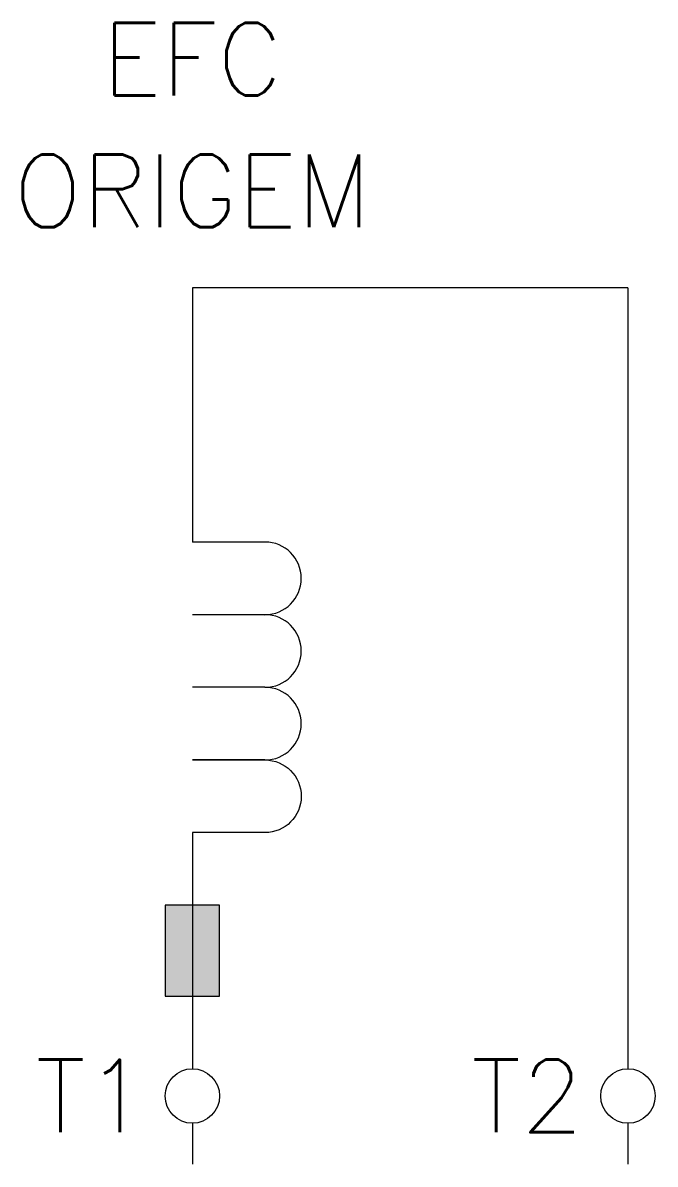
# Model space of a CAD drawing. Header units: millimetres. Extents: x -4.7 to 12.8, y 0 to 31.4.
import ezdxf
from ezdxf.enums import TextEntityAlignment as Align

# ---------------------------------------------------------------- set-up
doc = ezdxf.new("R2010")
doc.units = ezdxf.units.MM
doc.header["$LTSCALE"] = 10
doc.styles.add('ROMANS', font='romans.shx')

# ---------------------------------------------------------------- blocks, each defined once
blk = doc.blocks.new('RETANG')
at = {"color": 0}
blk.add_lwpolyline([(2.5, 0), (2.5, 1.5), (0, 1.5), (0, 0)], close=True, dxfattribs=at)
blk.add_solid([(0, 0), (0, 1.5), (2.5, 0), (2.5, 1.5)], dxfattribs=at)

msp = doc.modelspace()

# ---------------------------------------------------------------- linework, layer by layer
at = {"color": 0}
for p, q in [((12, 24.127), (0, 24.127)), ((0, 24.127), (0, 17.127)), ((12, 24.127), (12, 2.627)), ((0, 9.127), (0, 2.627))]:
    msp.add_line(p, q, dxfattribs=at)
for p, q in [((2, 17.127), (0, 17.127)), ((2, 15.127), (0, 15.127)), ((2, 13.127), (0, 13.127)), ((2, 13.127), (0, 13.127)), ((2, 11.127), (0, 11.127)), ((0, 11.127), (2, 11.127)), ((2, 9.127), (0, 9.127))]:
    msp.add_line(p, q)
for points in [[(2, 15.127, 1), (2, 17.127), (0, 17.127)], [(2, 13.127, 1), (2, 15.127), (0, 15.127)], [(2, 11.127, -1), (2, 9.127), (0, 9.127)]]:
    msp.add_lwpolyline(points, format="xyb")
for points in [[(0, 1.127), (0, 0)], [(12, 1.127), (12, 0)]]:
    msp.add_lwpolyline(points)
for centre in [(0, 1.877), (12, 1.877)]:
    msp.add_circle(centre, 0.75)
msp.add_arc((2, 12.127), 1, 270, 90)

# ---------------------------------------------------------------- block references
at = {"rotation": 270}
msp.add_blockref('RETANG', (-0.75, 7.127), dxfattribs=at)

# ---------------------------------------------------------------- texts
at = {"style": 'ROMANS'}
for tag, text, p in [('EFC', 'EFC', (0, 30.42)), ('ORIGEM', 'ORIGEM', (0, 26.792))]:
    msp.add_attdef(tag, text=text, height=2, dxfattribs=at).set_placement(p, align=Align.MIDDLE_CENTER)
for tag, text, p in [('T1', 'T1', (-1.231, 1.877)), ('T2', 'T2', (10.769, 1.877))]:
    msp.add_attdef(tag, text=text, height=2, dxfattribs=at).set_placement(p, align=Align.MIDDLE_RIGHT)

doc.saveas('drawing.dxf')
